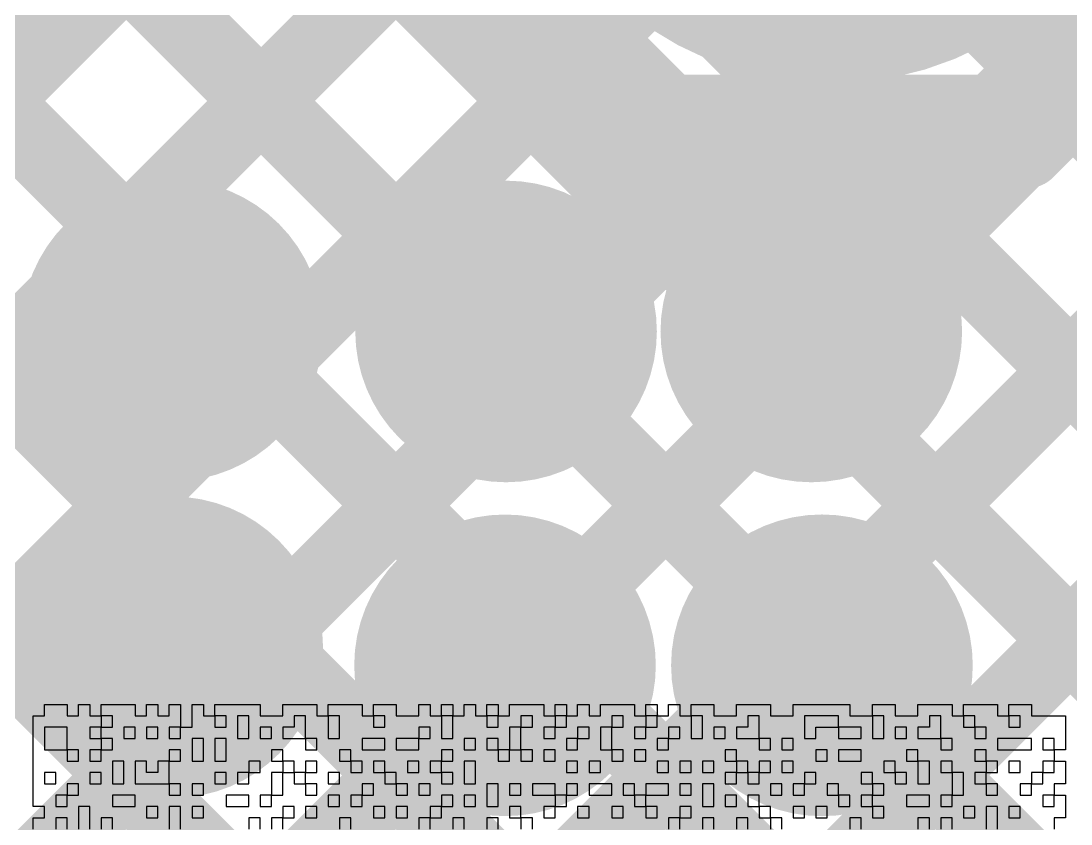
# Model space of a CAD drawing. Header units: millimetres. Extents: x 3.06 to 5.82, y 1.29 to 3.84.
# Drawn here: x 4.571 to 4.6811, y 2.2294 to 2.3135 of the extents above; entities that cross this region are included whole.
import ezdxf

# ---------------------------------------------------------------- set-up
doc = ezdxf.new("R2010")
doc.units = ezdxf.units.MM
doc.header["$MEASUREMENT"] = 0
for name, color, linetype in [('BottomLayer', 5, 'Continuous'), ('BottomSolder', 6, 'Continuous'), ('MultiLayer', 9, 'Continuous'), ('TopLayer', 1, 'Continuous'), ('TopOverlay', 2, 'Continuous'), ('TopPaste', 8, 'Continuous'), ('TopSolder', 216, 'Continuous'), ('ViaHoleLayer', 16, 'Continuous')]:
    doc.layers.add(name, color=color, linetype=linetype)

# ---------------------------------------------------------------- blocks, each defined once
blk = doc.blocks.new('TEST_POINT_94')
at = {"layer": 'TopLayer', "const_width": 0.03}
blk.add_lwpolyline([(-0.015, 0, 1), (0.015, 0, 1)], format="xyb", close=True, dxfattribs=at)
at = {"layer": 'TopOverlay', "const_width": 0.00787}
for points in [[(-0.037, 0.017), (-0.017, 0.037)], [(-0.017, 0.037), (0.017, 0.037)], [(-0.017, 0.037), (0.017, 0.037)], [(0.017, 0.037), (0.037, 0.017)], [(-0.037, -0.017), (-0.037, 0.017)], [(0.037, -0.017), (0.037, 0.017)], [(-0.037, -0.017), (-0.017, -0.037)], [(0.017, -0.037), (0.037, -0.017)], [(-0.017, -0.037), (0.017, -0.037)], [(-0.017, -0.037), (0.017, -0.037)]]:
    blk.add_lwpolyline(points, dxfattribs=at)
at = {"layer": 'TopOverlay', "const_width": 0.00394}
for points in [[(-0.01897, 0.037, 1), (-0.01503, 0.037, 1)], [(-0.01897, 0.037, 1), (-0.01503, 0.037, 1)], [(-0.01897, 0.037, 1), (-0.01503, 0.037, 1)], [(0.01503, 0.037, 1), (0.01897, 0.037, 1)], [(0.01503, 0.037, 1), (0.01897, 0.037, 1)], [(0.01503, 0.037, 1), (0.01897, 0.037, 1)], [(-0.03897, 0.017, 1), (-0.03503, 0.017, 1)], [(-0.03897, 0.017, 1), (-0.03503, 0.017, 1)], [(0.03503, 0.017, 1), (0.03897, 0.017, 1)], [(0.03503, 0.017, 1), (0.03897, 0.017, 1)], [(-0.03897, -0.017, 1), (-0.03503, -0.017, 1)], [(-0.03897, -0.017, 1), (-0.03503, -0.017, 1)], [(0.03503, -0.017, 1), (0.03897, -0.017, 1)], [(0.03503, -0.017, 1), (0.03897, -0.017, 1)], [(-0.01897, -0.037, 1), (-0.01503, -0.037, 1)], [(-0.01897, -0.037, 1), (-0.01503, -0.037, 1)], [(-0.01897, -0.037, 1), (-0.01503, -0.037, 1)], [(0.01503, -0.037, 1), (0.01897, -0.037, 1)], [(0.01503, -0.037, 1), (0.01897, -0.037, 1)], [(0.01503, -0.037, 1), (0.01897, -0.037, 1)]]:
    blk.add_lwpolyline(points, format="xyb", close=True, dxfattribs=at)
at = {"layer": 'TopPaste', "const_width": 0.03}
blk.add_lwpolyline([(-0.015, 0, 1), (0.015, 0, 1)], format="xyb", close=True, dxfattribs=at)
at = {"layer": 'TopSolder', "const_width": 0.034}
blk.add_lwpolyline([(-0.017, 0, 1), (0.017, 0, 1)], format="xyb", close=True, dxfattribs=at)
blk = doc.blocks.new('TEST_POINT_109')
at = {"layer": 'TopLayer', "const_width": 0.03}
blk.add_lwpolyline([(-0.015, 0, 1), (0.015, 0, 1)], format="xyb", close=True, dxfattribs=at)
at = {"layer": 'TopOverlay', "const_width": 0.00787}
for points in [[(-0.037, 0.017), (-0.017, 0.037)], [(0.017, 0.037), (-0.017, 0.037)], [(0.017, 0.037), (-0.017, 0.037)], [(0.037, 0.017), (0.017, 0.037)], [(-0.037, -0.017), (-0.037, 0.017)], [(0.037, -0.017), (0.037, 0.017)], [(-0.017, -0.037), (-0.037, -0.017)], [(0.017, -0.037), (0.037, -0.017)], [(0.017, -0.037), (-0.017, -0.037)], [(0.017, -0.037), (-0.017, -0.037)]]:
    blk.add_lwpolyline(points, dxfattribs=at)
at = {"layer": 'TopOverlay', "const_width": 0.00394}
for points in [[(-0.01897, 0.037, 1), (-0.01503, 0.037, 1)], [(-0.01897, 0.037, 1), (-0.01503, 0.037, 1)], [(-0.01897, 0.037, 1), (-0.01503, 0.037, 1)], [(0.01503, 0.037, 1), (0.01897, 0.037, 1)], [(0.01503, 0.037, 1), (0.01897, 0.037, 1)], [(0.01503, 0.037, 1), (0.01897, 0.037, 1)], [(-0.03897, 0.017, 1), (-0.03503, 0.017, 1)], [(-0.03897, 0.017, 1), (-0.03503, 0.017, 1)], [(0.03503, 0.017, 1), (0.03897, 0.017, 1)], [(0.03503, 0.017, 1), (0.03897, 0.017, 1)], [(-0.03897, -0.017, 1), (-0.03503, -0.017, 1)], [(-0.03897, -0.017, 1), (-0.03503, -0.017, 1)], [(0.03503, -0.017, 1), (0.03897, -0.017, 1)], [(0.03503, -0.017, 1), (0.03897, -0.017, 1)], [(-0.01897, -0.037, 1), (-0.01503, -0.037, 1)], [(-0.01897, -0.037, 1), (-0.01503, -0.037, 1)], [(-0.01897, -0.037, 1), (-0.01503, -0.037, 1)], [(0.01503, -0.037, 1), (0.01897, -0.037, 1)], [(0.01503, -0.037, 1), (0.01897, -0.037, 1)], [(0.01503, -0.037, 1), (0.01897, -0.037, 1)]]:
    blk.add_lwpolyline(points, format="xyb", close=True, dxfattribs=at)
at = {"layer": 'TopPaste', "const_width": 0.03}
blk.add_lwpolyline([(-0.015, 0, 1), (0.015, 0, 1)], format="xyb", close=True, dxfattribs=at)
at = {"layer": 'TopSolder', "const_width": 0.034}
blk.add_lwpolyline([(-0.017, 0, 1), (0.017, 0, 1)], format="xyb", close=True, dxfattribs=at)

msp = doc.modelspace()

# ---------------------------------------------------------------- linework, layer by layer
at = {"layer": 'BottomLayer', "const_width": 0.008}
for points in [[(4.56518, 2.42104), (4.69, 2.29622)], [(4.54291, 2.41502), (4.69, 2.26793)], [(4.40351, 2.413), (4.69, 2.12651)], [(4.4318, 2.413), (4.69, 2.1548)], [(4.46008, 2.413), (4.69, 2.18308)], [(4.48836, 2.413), (4.69, 2.21136)], [(4.51665, 2.413), (4.69, 2.23965)], [(4.37803, 2.087), (4.69, 2.39897)], [(4.34974, 2.087), (4.65224, 2.3895)], [(4.40631, 2.087), (4.69, 2.37069)], [(4.4346, 2.087), (4.69, 2.3424)], [(4.46288, 2.087), (4.69, 2.31412)], [(4.49116, 2.087), (4.69, 2.28584)], [(4.51945, 2.087), (4.69, 2.25755)]]:
    msp.add_lwpolyline(points, dxfattribs=at)
at = {"layer": 'BottomLayer', "const_width": 0.01181}
for points in [[(4.58098, 2.28111, 1), (4.59279, 2.28111, 1)], [(4.61598, 2.281, 1), (4.62779, 2.281, 1)], [(4.64798, 2.281, 1), (4.65979, 2.281, 1)], [(4.58098, 2.24789, 1), (4.59279, 2.24789, 1)], [(4.61587, 2.246, 1), (4.62768, 2.246, 1)], [(4.64909, 2.246, 1), (4.66091, 2.246, 1)]]:
    msp.add_lwpolyline(points, format="xyb", close=True, dxfattribs=at)
at = {"layer": 'BottomSolder', "const_width": 0.01581}
for points in [[(4.57898, 2.28111, 1), (4.59479, 2.28111, 1)], [(4.61398, 2.281, 1), (4.62979, 2.281, 1)], [(4.64598, 2.281, 1), (4.66179, 2.281, 1)], [(4.57898, 2.24789, 1), (4.59479, 2.24789, 1)], [(4.61387, 2.246, 1), (4.62968, 2.246, 1)], [(4.64709, 2.246, 1), (4.66291, 2.246, 1)]]:
    msp.add_lwpolyline(points, format="xyb", close=True, dxfattribs=at)
at = {"layer": 'MultiLayer', "const_width": 0.01181}
for points in [[(4.58098, 2.28111, 1), (4.59279, 2.28111, 1)], [(4.61598, 2.281, 1), (4.62779, 2.281, 1)], [(4.64798, 2.281, 1), (4.65979, 2.281, 1)], [(4.58098, 2.24789, 1), (4.59279, 2.24789, 1)], [(4.61587, 2.246, 1), (4.62768, 2.246, 1)], [(4.64909, 2.246, 1), (4.66091, 2.246, 1)]]:
    msp.add_lwpolyline(points, format="xyb", close=True, dxfattribs=at)
at = {"layer": 'TopLayer', "const_width": 0.008}
for points in [[(4.485, 2.05255), (4.87245, 2.44)], [(4.485, 2.08084), (4.84416, 2.44)], [(4.47942, 2.21668), (4.61494, 2.3522)], [(4.46681, 2.3497), (4.848, 1.96851)], [(4.58188, 2.34777), (4.97065, 1.959)], [(4.48461, 2.19359), (4.61494, 2.32391)], [(4.67588, 2.3), (4.69694, 2.32106)], [(4.56137, 2.3), (4.58188, 2.3205)], [(4.58137, 2.31999), (4.88191, 2.01946)], [(4.61494, 2.3205), (4.63544, 2.3)], [(4.67644, 2.3), (4.69694, 2.3205)], [(4.485, 2.16569), (4.62737, 2.30806)], [(4.56723, 2.30585), (4.85548, 2.0176)], [(4.68133, 2.30489), (4.992, 1.99422)], [(4.485, 2.10912), (4.67588, 2.3)], [(4.485, 2.1374), (4.6476, 2.3)], [(4.5448, 2.3), (4.84733, 1.99747)], [(4.63544, 2.3), (4.67644, 2.3)], [(4.65793, 2.3), (4.98662, 1.97132)]]:
    msp.add_lwpolyline(points, dxfattribs=at)
at = {"layer": 'TopLayer'}
for points, const_width in [([(4.62537, 2.30806, 1), (4.62937, 2.30806, 1)], 0.004), ([(4.56523, 2.30585, 1), (4.56923, 2.30585, 1)], 0.004), ([(4.67933, 2.30489, 1), (4.68333, 2.30489, 1)], 0.004), ([(4.63344, 2.3, 1), (4.63744, 2.3, 1)], 0.004), ([(4.63344, 2.3, 1), (4.63744, 2.3, 1)], 0.004), ([(4.6456, 2.3, 1), (4.6496, 2.3, 1)], 0.004), ([(4.65593, 2.3, 1), (4.65993, 2.3, 1)], 0.004), ([(4.67388, 2.3, 1), (4.67788, 2.3, 1)], 0.004), ([(4.67388, 2.3, 1), (4.67788, 2.3, 1)], 0.004), ([(4.67444, 2.3, 1), (4.67844, 2.3, 1)], 0.004), ([(4.67444, 2.3, 1), (4.67844, 2.3, 1)], 0.004), ([(4.58098, 2.28111, 1), (4.59279, 2.28111, 1)], 0.01181), ([(4.61598, 2.281, 1), (4.62779, 2.281, 1)], 0.01181), ([(4.64798, 2.281, 1), (4.65979, 2.281, 1)], 0.01181), ([(4.58098, 2.24789, 1), (4.59279, 2.24789, 1)], 0.01181), ([(4.61587, 2.246, 1), (4.62768, 2.246, 1)], 0.01181), ([(4.64909, 2.246, 1), (4.66091, 2.246, 1)], 0.01181)]:
    msp.add_lwpolyline(points, format="xyb", close=True, dxfattribs=dict(at, const_width=const_width))
at = {"layer": 'TopOverlay'}
for p, q in [((4.5735, 2.24071), (4.5735, 2.24189)), ((4.5735, 2.24189), (4.57588, 2.24189)), ((4.57588, 2.24189), (4.57588, 2.24071)), ((4.57707, 2.24071), (4.57707, 2.24189)), ((4.57707, 2.24189), (4.57826, 2.24189)), ((4.57826, 2.24189), (4.57826, 2.24071)), ((4.57945, 2.24071), (4.57945, 2.24189)), ((4.57945, 2.24189), (4.58301, 2.24189)), ((4.58301, 2.24189), (4.58301, 2.24071)), ((4.5842, 2.24071), (4.5842, 2.24189)), ((4.5842, 2.24189), (4.58539, 2.24189)), ((4.58539, 2.24189), (4.58539, 2.24071)), ((4.58658, 2.24071), (4.58658, 2.24189)), ((4.58658, 2.24189), (4.58777, 2.24189)), ((4.58777, 2.24189), (4.58777, 2.24071)), ((4.58896, 2.24071), (4.58896, 2.24189)), ((4.58896, 2.24189), (4.59015, 2.24189)), ((4.59015, 2.24189), (4.59015, 2.24071)), ((4.59134, 2.24071), (4.59134, 2.24189)), ((4.59134, 2.24189), (4.5961, 2.24189)), ((4.5961, 2.24189), (4.5961, 2.24071)), ((4.59847, 2.24071), (4.59847, 2.24189)), ((4.59847, 2.24189), (4.60204, 2.24189)), ((4.60204, 2.24189), (4.60204, 2.24071)), ((4.60323, 2.24071), (4.60323, 2.24189)), ((4.60323, 2.24189), (4.6068, 2.24189)), ((4.6068, 2.24189), (4.6068, 2.24071)), ((4.60799, 2.24071), (4.60799, 2.24189)), ((4.60799, 2.24189), (4.61037, 2.24189)), ((4.61037, 2.24189), (4.61037, 2.24071)), ((4.61274, 2.24071), (4.61274, 2.24189)), ((4.61274, 2.24189), (4.61393, 2.24189)), ((4.61393, 2.24189), (4.61393, 2.24071)), ((4.61512, 2.24071), (4.61512, 2.24189)), ((4.61512, 2.24189), (4.61631, 2.24189)), ((4.61631, 2.24189), (4.61631, 2.24071)), ((4.6175, 2.24071), (4.6175, 2.24189)), ((4.6175, 2.24189), (4.61869, 2.24189)), ((4.61869, 2.24189), (4.61869, 2.24071)), ((4.61988, 2.24071), (4.61988, 2.24189)), ((4.61988, 2.24189), (4.62107, 2.24189)), ((4.62107, 2.24189), (4.62107, 2.24071)), ((4.62226, 2.24071), (4.62226, 2.24189)), ((4.62226, 2.24189), (4.62583, 2.24189)), ((4.62583, 2.24189), (4.62583, 2.24071)), ((4.62702, 2.24071), (4.62702, 2.24189)), ((4.62702, 2.24189), (4.62821, 2.24189)), ((4.62821, 2.24189), (4.62821, 2.24071)), ((4.62939, 2.24071), (4.62939, 2.24189)), ((4.62939, 2.24189), (4.63058, 2.24189)), ((4.63058, 2.24189), (4.63058, 2.24071)), ((4.63177, 2.24071), (4.63177, 2.24189)), ((4.63177, 2.24189), (4.63534, 2.24189)), ((4.63534, 2.24189), (4.63534, 2.24071)), ((4.63653, 2.24071), (4.63653, 2.24189)), ((4.63653, 2.24189), (4.63772, 2.24189)), ((4.63772, 2.24189), (4.63772, 2.24071)), ((4.63891, 2.24071), (4.63891, 2.24189)), ((4.63891, 2.24189), (4.6401, 2.24189)), ((4.6401, 2.24189), (4.6401, 2.24071)), ((4.64129, 2.24071), (4.64129, 2.24189)), ((4.64129, 2.24189), (4.64367, 2.24189)), ((4.64367, 2.24189), (4.64367, 2.24071)), ((4.64604, 2.24071), (4.64604, 2.24189)), ((4.64604, 2.24189), (4.64961, 2.24189)), ((4.64961, 2.24189), (4.64961, 2.24071)), ((4.65199, 2.24071), (4.65199, 2.24189)), ((4.65199, 2.24189), (4.65794, 2.24189)), ((4.65794, 2.24189), (4.65794, 2.24071)), ((4.66031, 2.24071), (4.66031, 2.24189)), ((4.66031, 2.24189), (4.66269, 2.24189)), ((4.66269, 2.24189), (4.66269, 2.24071)), ((4.66507, 2.24071), (4.66507, 2.24189)), ((4.66507, 2.24189), (4.66864, 2.24189)), ((4.66864, 2.24189), (4.66864, 2.24071)), ((4.66983, 2.24071), (4.66983, 2.24189)), ((4.66983, 2.24189), (4.6734, 2.24189)), ((4.6734, 2.24189), (4.6734, 2.24071)), ((4.67459, 2.24071), (4.67459, 2.24189)), ((4.67459, 2.24189), (4.67696, 2.24189)), ((4.67696, 2.24189), (4.67696, 2.24071)), ((4.57231, 2.23952), (4.57231, 2.24071)), ((4.57231, 2.24071), (4.5735, 2.24071)), ((4.57588, 2.24071), (4.57707, 2.24071)), ((4.57826, 2.24071), (4.57945, 2.24071)), ((4.57945, 2.24071), (4.57945, 2.23952)), ((4.58064, 2.24071), (4.57945, 2.24071)), ((4.58064, 2.23952), (4.58064, 2.24071)), ((4.58301, 2.24071), (4.5842, 2.24071)), ((4.58539, 2.24071), (4.58658, 2.24071)), ((4.58777, 2.24071), (4.58777, 2.23952)), ((4.58896, 2.23952), (4.58896, 2.24071)), ((4.59015, 2.24071), (4.59134, 2.24071)), ((4.59134, 2.24071), (4.59134, 2.23952)), ((4.59253, 2.24071), (4.59134, 2.24071)), ((4.59253, 2.23952), (4.59253, 2.24071)), ((4.59491, 2.24071), (4.59372, 2.24071)), ((4.59372, 2.24071), (4.59372, 2.23952)), ((4.59491, 2.23952), (4.59491, 2.24071)), ((4.5961, 2.24071), (4.59847, 2.24071)), ((4.60085, 2.24071), (4.59966, 2.24071)), ((4.59966, 2.24071), (4.59966, 2.23952)), ((4.60085, 2.23952), (4.60085, 2.24071)), ((4.60204, 2.24071), (4.60323, 2.24071)), ((4.60323, 2.24071), (4.60323, 2.23952)), ((4.60442, 2.24071), (4.60323, 2.24071)), ((4.60442, 2.23952), (4.60442, 2.24071)), ((4.6068, 2.24071), (4.60799, 2.24071)), ((4.60799, 2.24071), (4.60799, 2.23952)), ((4.60918, 2.24071), (4.60799, 2.24071)), ((4.60918, 2.23952), (4.60918, 2.24071)), ((4.61037, 2.24071), (4.61274, 2.24071)), ((4.61393, 2.24071), (4.61512, 2.24071)), ((4.61512, 2.24071), (4.61512, 2.23952)), ((4.61631, 2.24071), (4.61512, 2.24071)), ((4.61631, 2.23952), (4.61631, 2.24071)), ((4.61631, 2.24071), (4.6175, 2.24071)), ((4.61869, 2.24071), (4.61988, 2.24071)), ((4.61988, 2.24071), (4.61988, 2.23952)), ((4.62107, 2.24071), (4.61988, 2.24071)), ((4.62107, 2.23952), (4.62107, 2.24071)), ((4.62107, 2.24071), (4.62226, 2.24071)), ((4.62464, 2.24071), (4.62345, 2.24071)), ((4.62345, 2.24071), (4.62345, 2.23952)), ((4.62464, 2.23952), (4.62464, 2.24071)), ((4.62583, 2.24071), (4.62702, 2.24071)), ((4.62702, 2.24071), (4.62702, 2.23952)), ((4.62821, 2.24071), (4.62702, 2.24071)), ((4.62821, 2.23952), (4.62821, 2.24071)), ((4.62821, 2.24071), (4.62939, 2.24071)), ((4.63058, 2.24071), (4.63177, 2.24071)), ((4.63415, 2.24071), (4.63296, 2.24071)), ((4.63296, 2.24071), (4.63296, 2.23952)), ((4.63415, 2.23952), (4.63415, 2.24071)), ((4.63534, 2.24071), (4.63653, 2.24071)), ((4.63653, 2.24071), (4.63653, 2.23952)), ((4.63772, 2.24071), (4.63653, 2.24071)), ((4.63772, 2.23952), (4.63772, 2.24071)), ((4.63772, 2.24071), (4.63891, 2.24071)), ((4.6401, 2.24071), (4.64129, 2.24071)), ((4.64129, 2.24071), (4.64129, 2.23952)), ((4.64248, 2.24071), (4.64129, 2.24071)), ((4.64248, 2.23952), (4.64248, 2.24071)), ((4.64367, 2.24071), (4.64604, 2.24071)), ((4.64842, 2.24071), (4.64723, 2.24071)), ((4.64723, 2.24071), (4.64723, 2.23952)), ((4.64842, 2.23952), (4.64842, 2.24071)), ((4.64961, 2.24071), (4.65199, 2.24071)), ((4.65675, 2.24071), (4.65318, 2.24071)), ((4.65318, 2.24071), (4.65318, 2.23952)), ((4.65675, 2.23952), (4.65675, 2.24071)), ((4.65794, 2.24071), (4.66031, 2.24071)), ((4.66031, 2.24071), (4.66031, 2.23952)), ((4.6615, 2.24071), (4.66031, 2.24071)), ((4.6615, 2.23952), (4.6615, 2.24071)), ((4.66269, 2.24071), (4.66507, 2.24071)), ((4.66745, 2.24071), (4.66626, 2.24071)), ((4.66626, 2.24071), (4.66626, 2.23952)), ((4.66745, 2.23952), (4.66745, 2.24071)), ((4.66864, 2.24071), (4.66983, 2.24071)), ((4.66983, 2.24071), (4.66983, 2.23952)), ((4.67102, 2.24071), (4.66983, 2.24071)), ((4.67102, 2.23952), (4.67102, 2.24071)), ((4.6734, 2.24071), (4.67459, 2.24071)), ((4.67459, 2.24071), (4.67459, 2.23952)), ((4.67578, 2.24071), (4.67459, 2.24071)), ((4.67578, 2.23952), (4.67578, 2.24071)), ((4.67696, 2.24071), (4.68053, 2.24071)), ((4.68053, 2.24071), (4.68053, 2.23952)), ((4.57231, 2.23833), (4.57231, 2.23952)), ((4.57588, 2.23952), (4.5735, 2.23952)), ((4.5735, 2.23952), (4.5735, 2.23833)), ((4.57588, 2.23833), (4.57588, 2.23952)), ((4.57945, 2.23952), (4.57826, 2.23952)), ((4.57826, 2.23952), (4.57826, 2.23833)), ((4.57945, 2.23952), (4.58064, 2.23952)), ((4.57945, 2.23833), (4.57945, 2.23952)), ((4.58301, 2.23952), (4.58182, 2.23952)), ((4.58182, 2.23952), (4.58182, 2.23833)), ((4.58301, 2.23833), (4.58301, 2.23952)), ((4.58539, 2.23952), (4.5842, 2.23952)), ((4.5842, 2.23952), (4.5842, 2.23833)), ((4.58539, 2.23833), (4.58539, 2.23952)), ((4.58777, 2.23952), (4.58658, 2.23952)), ((4.58658, 2.23952), (4.58658, 2.23833)), ((4.58777, 2.23952), (4.58896, 2.23952)), ((4.58777, 2.23833), (4.58777, 2.23952)), ((4.59134, 2.23952), (4.59253, 2.23952)), ((4.59372, 2.23952), (4.59372, 2.23833)), ((4.59491, 2.23833), (4.59491, 2.23952)), ((4.59728, 2.23952), (4.5961, 2.23952)), ((4.5961, 2.23952), (4.5961, 2.23833)), ((4.59728, 2.23833), (4.59728, 2.23952)), ((4.59966, 2.23952), (4.59847, 2.23952)), ((4.59847, 2.23952), (4.59847, 2.23833)), ((4.60085, 2.23833), (4.60085, 2.23952)), ((4.60323, 2.23952), (4.60323, 2.23833)), ((4.60442, 2.23833), (4.60442, 2.23952)), ((4.60799, 2.23952), (4.60918, 2.23952)), ((4.61393, 2.23952), (4.61274, 2.23952)), ((4.61274, 2.23952), (4.61274, 2.23833)), ((4.61393, 2.23833), (4.61393, 2.23952)), ((4.61512, 2.23952), (4.61512, 2.23833)), ((4.61631, 2.23833), (4.61631, 2.23952)), ((4.61988, 2.23952), (4.62107, 2.23952)), ((4.62345, 2.23952), (4.62226, 2.23952)), ((4.62226, 2.23952), (4.62226, 2.23833)), ((4.62345, 2.23952), (4.62464, 2.23952)), ((4.62345, 2.23833), (4.62345, 2.23952)), ((4.62702, 2.23952), (4.62583, 2.23952)), ((4.62583, 2.23952), (4.62583, 2.23833)), ((4.62702, 2.23952), (4.62821, 2.23952)), ((4.62702, 2.23833), (4.62702, 2.23952)), ((4.63058, 2.23952), (4.62939, 2.23952)), ((4.62939, 2.23952), (4.62939, 2.23833)), ((4.63058, 2.23833), (4.63058, 2.23952)), ((4.63296, 2.23952), (4.63177, 2.23952)), ((4.63177, 2.23952), (4.63177, 2.23833)), ((4.63296, 2.23952), (4.63415, 2.23952)), ((4.63296, 2.23833), (4.63296, 2.23952)), ((4.63653, 2.23952), (4.63534, 2.23952)), ((4.63534, 2.23952), (4.63534, 2.23833)), ((4.63653, 2.23952), (4.63772, 2.23952)), ((4.63653, 2.23833), (4.63653, 2.23952)), ((4.6401, 2.23952), (4.63891, 2.23952)), ((4.63891, 2.23952), (4.63891, 2.23833)), ((4.6401, 2.23833), (4.6401, 2.23952)), ((4.64129, 2.23952), (4.64129, 2.23833)), ((4.64248, 2.23833), (4.64248, 2.23952)), ((4.64485, 2.23952), (4.64367, 2.23952)), ((4.64367, 2.23952), (4.64367, 2.23833)), ((4.64485, 2.23833), (4.64485, 2.23952)), ((4.64723, 2.23952), (4.64604, 2.23952)), ((4.64604, 2.23952), (4.64604, 2.23833)), ((4.64842, 2.23833), (4.64842, 2.23952)), ((4.65318, 2.23952), (4.65318, 2.23833)), ((4.65437, 2.23833), (4.65437, 2.23952)), ((4.65437, 2.23952), (4.65675, 2.23952)), ((4.65675, 2.23952), (4.65675, 2.23833)), ((4.65913, 2.23952), (4.65675, 2.23952)), ((4.65913, 2.23833), (4.65913, 2.23952)), ((4.66031, 2.23952), (4.66031, 2.23833)), ((4.6615, 2.23833), (4.6615, 2.23952)), ((4.66388, 2.23952), (4.66269, 2.23952)), ((4.66269, 2.23952), (4.66269, 2.23833)), ((4.66388, 2.23833), (4.66388, 2.23952)), ((4.66626, 2.23952), (4.66507, 2.23952)), ((4.66507, 2.23952), (4.66507, 2.23833)), ((4.66745, 2.23833), (4.66745, 2.23952)), ((4.66983, 2.23952), (4.67102, 2.23952)), ((4.67102, 2.23952), (4.67102, 2.23833)), ((4.67221, 2.23952), (4.67102, 2.23952)), ((4.67221, 2.23833), (4.67221, 2.23952)), ((4.67459, 2.23952), (4.67578, 2.23952)), ((4.68053, 2.23952), (4.68053, 2.23833)), ((4.57231, 2.23714), (4.57231, 2.23833)), ((4.5735, 2.23833), (4.5735, 2.23714)), ((4.57588, 2.23714), (4.57588, 2.23833)), ((4.57826, 2.23833), (4.57945, 2.23833)), ((4.57945, 2.23833), (4.57945, 2.23714)), ((4.58064, 2.23833), (4.57945, 2.23833)), ((4.58064, 2.23714), (4.58064, 2.23833)), ((4.58182, 2.23833), (4.58301, 2.23833)), ((4.5842, 2.23833), (4.58539, 2.23833)), ((4.58658, 2.23833), (4.58777, 2.23833)), ((4.59015, 2.23833), (4.58896, 2.23833)), ((4.58896, 2.23833), (4.58896, 2.23714)), ((4.59015, 2.23714), (4.59015, 2.23833)), ((4.59253, 2.23833), (4.59134, 2.23833)), ((4.59134, 2.23833), (4.59134, 2.23714)), ((4.59253, 2.23714), (4.59253, 2.23833)), ((4.59372, 2.23833), (4.59491, 2.23833)), ((4.5961, 2.23833), (4.59728, 2.23833)), ((4.59847, 2.23833), (4.60085, 2.23833)), ((4.60085, 2.23833), (4.60085, 2.23714)), ((4.60204, 2.23833), (4.60085, 2.23833)), ((4.60204, 2.23714), (4.60204, 2.23833)), ((4.60323, 2.23833), (4.60442, 2.23833)), ((4.60918, 2.23833), (4.6068, 2.23833)), ((4.6068, 2.23833), (4.6068, 2.23714)), ((4.60918, 2.23714), (4.60918, 2.23833)), ((4.61274, 2.23833), (4.61037, 2.23833)), ((4.61037, 2.23833), (4.61037, 2.23714)), ((4.61274, 2.23833), (4.61393, 2.23833)), ((4.61274, 2.23714), (4.61274, 2.23833)), ((4.61512, 2.23833), (4.61631, 2.23833)), ((4.61869, 2.23833), (4.6175, 2.23833)), ((4.6175, 2.23833), (4.6175, 2.23714)), ((4.61869, 2.23714), (4.61869, 2.23833)), ((4.62107, 2.23833), (4.61988, 2.23833)), ((4.61988, 2.23833), (4.61988, 2.23714)), ((4.62107, 2.23714), (4.62107, 2.23833)), ((4.62226, 2.23833), (4.62226, 2.23714)), ((4.62345, 2.23714), (4.62345, 2.23833)), ((4.62583, 2.23833), (4.62702, 2.23833)), ((4.62939, 2.23833), (4.62821, 2.23833)), ((4.62821, 2.23833), (4.62821, 2.23714)), ((4.62939, 2.23833), (4.63058, 2.23833)), ((4.62939, 2.23714), (4.62939, 2.23833)), ((4.63177, 2.23833), (4.63177, 2.23714)), ((4.63296, 2.23714), (4.63296, 2.23833)), ((4.63534, 2.23833), (4.63653, 2.23833)), ((4.63891, 2.23833), (4.63772, 2.23833)), ((4.63772, 2.23833), (4.63772, 2.23714)), ((4.63891, 2.23833), (4.6401, 2.23833)), ((4.63891, 2.23714), (4.63891, 2.23833)), ((4.64129, 2.23833), (4.64248, 2.23833)), ((4.64367, 2.23833), (4.64485, 2.23833)), ((4.64604, 2.23833), (4.64842, 2.23833)), ((4.64842, 2.23833), (4.64842, 2.23714)), ((4.64961, 2.23833), (4.64842, 2.23833)), ((4.64961, 2.23714), (4.64961, 2.23833)), ((4.65199, 2.23833), (4.6508, 2.23833)), ((4.6508, 2.23833), (4.6508, 2.23714)), ((4.65199, 2.23714), (4.65199, 2.23833)), ((4.65318, 2.23833), (4.65437, 2.23833)), ((4.65675, 2.23833), (4.65913, 2.23833)), ((4.66031, 2.23833), (4.6615, 2.23833)), ((4.66269, 2.23833), (4.66388, 2.23833)), ((4.66507, 2.23833), (4.66745, 2.23833)), ((4.66745, 2.23833), (4.66745, 2.23714)), ((4.66864, 2.23833), (4.66745, 2.23833)), ((4.66864, 2.23714), (4.66864, 2.23833)), ((4.67102, 2.23833), (4.67221, 2.23833)), ((4.67696, 2.23833), (4.6734, 2.23833)), ((4.6734, 2.23833), (4.6734, 2.23714)), ((4.67696, 2.23714), (4.67696, 2.23833)), ((4.67934, 2.23833), (4.67815, 2.23833)), ((4.67815, 2.23833), (4.67815, 2.23714)), ((4.67934, 2.23714), (4.67934, 2.23833)), ((4.68053, 2.23833), (4.68053, 2.23714)), ((4.57231, 2.23595), (4.57231, 2.23714)), ((4.5735, 2.23714), (4.57588, 2.23714)), ((4.57588, 2.23714), (4.57588, 2.23595)), ((4.57707, 2.23714), (4.57588, 2.23714)), ((4.57707, 2.23595), (4.57707, 2.23714)), ((4.57945, 2.23714), (4.57826, 2.23714)), ((4.57826, 2.23714), (4.57826, 2.23595)), ((4.57945, 2.23714), (4.58064, 2.23714)), ((4.57945, 2.23595), (4.57945, 2.23714)), ((4.58777, 2.23714), (4.58658, 2.23714)), ((4.58658, 2.23714), (4.58658, 2.23595)), ((4.58777, 2.23595), (4.58777, 2.23714)), ((4.58896, 2.23714), (4.58896, 2.23595)), ((4.59015, 2.23595), (4.59015, 2.23714)), ((4.59134, 2.23714), (4.59134, 2.23595)), ((4.59253, 2.23595), (4.59253, 2.23714)), ((4.59847, 2.23714), (4.59728, 2.23714)), ((4.59728, 2.23714), (4.59728, 2.23595)), ((4.59847, 2.23595), (4.59847, 2.23714)), ((4.60085, 2.23714), (4.60204, 2.23714)), ((4.60561, 2.23714), (4.60442, 2.23714)), ((4.60442, 2.23714), (4.60442, 2.23595)), ((4.60561, 2.23595), (4.60561, 2.23714)), ((4.6068, 2.23714), (4.60918, 2.23714)), ((4.61037, 2.23714), (4.61274, 2.23714)), ((4.61631, 2.23714), (4.61512, 2.23714)), ((4.61512, 2.23714), (4.61512, 2.23595)), ((4.61631, 2.23595), (4.61631, 2.23714)), ((4.6175, 2.23714), (4.61869, 2.23714)), ((4.61988, 2.23714), (4.62107, 2.23714)), ((4.62107, 2.23714), (4.62107, 2.23595)), ((4.62226, 2.23714), (4.62107, 2.23714)), ((4.62226, 2.23714), (4.62345, 2.23714)), ((4.62226, 2.23595), (4.62226, 2.23714)), ((4.62345, 2.23714), (4.62345, 2.23595)), ((4.62464, 2.23714), (4.62345, 2.23714)), ((4.62464, 2.23595), (4.62464, 2.23714)), ((4.62702, 2.23714), (4.62583, 2.23714)), ((4.62583, 2.23714), (4.62583, 2.23595)), ((4.62702, 2.23595), (4.62702, 2.23714)), ((4.62821, 2.23714), (4.62939, 2.23714)), ((4.63177, 2.23714), (4.63296, 2.23714)), ((4.63296, 2.23714), (4.63296, 2.23595)), ((4.63415, 2.23714), (4.63296, 2.23714)), ((4.63415, 2.23595), (4.63415, 2.23714)), ((4.63653, 2.23714), (4.63534, 2.23714)), ((4.63534, 2.23714), (4.63534, 2.23595)), ((4.63653, 2.23595), (4.63653, 2.23714)), ((4.63772, 2.23714), (4.63891, 2.23714)), ((4.64604, 2.23714), (4.64485, 2.23714)), ((4.64485, 2.23714), (4.64485, 2.23595)), ((4.64604, 2.23595), (4.64604, 2.23714)), ((4.64842, 2.23714), (4.64961, 2.23714)), ((4.6508, 2.23714), (4.65199, 2.23714)), ((4.65556, 2.23714), (4.65437, 2.23714)), ((4.65437, 2.23714), (4.65437, 2.23595)), ((4.65556, 2.23595), (4.65556, 2.23714)), ((4.65913, 2.23714), (4.65675, 2.23714)), ((4.65675, 2.23714), (4.65675, 2.23595)), ((4.65913, 2.23595), (4.65913, 2.23714)), ((4.66507, 2.23714), (4.66388, 2.23714)), ((4.66388, 2.23714), (4.66388, 2.23595)), ((4.66507, 2.23595), (4.66507, 2.23714)), ((4.66745, 2.23714), (4.66864, 2.23714)), ((4.67221, 2.23714), (4.67102, 2.23714)), ((4.67102, 2.23714), (4.67102, 2.23595)), ((4.67221, 2.23595), (4.67221, 2.23714)), ((4.6734, 2.23714), (4.67696, 2.23714)), ((4.67815, 2.23714), (4.67934, 2.23714)), ((4.68053, 2.23714), (4.67934, 2.23714)), ((4.67934, 2.23714), (4.67934, 2.23595)), ((4.57231, 2.23476), (4.57231, 2.23595)), ((4.57588, 2.23595), (4.57707, 2.23595)), ((4.57826, 2.23595), (4.57945, 2.23595)), ((4.58182, 2.23595), (4.58064, 2.23595)), ((4.58064, 2.23595), (4.58064, 2.23476)), ((4.58182, 2.23476), (4.58182, 2.23595)), ((4.5842, 2.23595), (4.58301, 2.23595)), ((4.58301, 2.23595), (4.58301, 2.23476)), ((4.5842, 2.23476), (4.5842, 2.23595)), ((4.58658, 2.23595), (4.58539, 2.23595)), ((4.58539, 2.23595), (4.58539, 2.23476)), ((4.58658, 2.23595), (4.58777, 2.23595)), ((4.58658, 2.23476), (4.58658, 2.23595)), ((4.58896, 2.23595), (4.59015, 2.23595)), ((4.59134, 2.23595), (4.59253, 2.23595)), ((4.5961, 2.23595), (4.59491, 2.23595)), ((4.59491, 2.23595), (4.59491, 2.23476)), ((4.5961, 2.23476), (4.5961, 2.23595)), ((4.59728, 2.23595), (4.59847, 2.23595)), ((4.59847, 2.23595), (4.59847, 2.23476)), ((4.59966, 2.23595), (4.59847, 2.23595)), ((4.59966, 2.23476), (4.59966, 2.23595)), ((4.60204, 2.23595), (4.60085, 2.23595)), ((4.60085, 2.23595), (4.60085, 2.23476)), ((4.60204, 2.23476), (4.60204, 2.23595)), ((4.60442, 2.23595), (4.60561, 2.23595)), ((4.60561, 2.23595), (4.60561, 2.23476)), ((4.6068, 2.23595), (4.60561, 2.23595)), ((4.6068, 2.23476), (4.6068, 2.23595)), ((4.60918, 2.23595), (4.60799, 2.23595)), ((4.60799, 2.23595), (4.60799, 2.23476)), ((4.60918, 2.23476), (4.60918, 2.23595)), ((4.61274, 2.23595), (4.61156, 2.23595)), ((4.61156, 2.23595), (4.61156, 2.23476)), ((4.61274, 2.23476), (4.61274, 2.23595)), ((4.61512, 2.23595), (4.61393, 2.23595)), ((4.61393, 2.23595), (4.61393, 2.23476)), ((4.61512, 2.23595), (4.61631, 2.23595)), ((4.61512, 2.23476), (4.61512, 2.23595)), ((4.61869, 2.23595), (4.6175, 2.23595)), ((4.6175, 2.23595), (4.6175, 2.23476)), ((4.61869, 2.23476), (4.61869, 2.23595)), ((4.62107, 2.23595), (4.62226, 2.23595)), ((4.62345, 2.23595), (4.62464, 2.23595)), ((4.62583, 2.23595), (4.62702, 2.23595)), ((4.62939, 2.23595), (4.62821, 2.23595)), ((4.62821, 2.23595), (4.62821, 2.23476)), ((4.62939, 2.23476), (4.62939, 2.23595)), ((4.63177, 2.23595), (4.63058, 2.23595)), ((4.63058, 2.23595), (4.63058, 2.23476)), ((4.63177, 2.23476), (4.63177, 2.23595)), ((4.63296, 2.23595), (4.63415, 2.23595)), ((4.63534, 2.23595), (4.63653, 2.23595)), ((4.63891, 2.23595), (4.63772, 2.23595)), ((4.63772, 2.23595), (4.63772, 2.23476)), ((4.63891, 2.23476), (4.63891, 2.23595)), ((4.64129, 2.23595), (4.6401, 2.23595)), ((4.6401, 2.23595), (4.6401, 2.23476)), ((4.64129, 2.23476), (4.64129, 2.23595)), ((4.64367, 2.23595), (4.64248, 2.23595)), ((4.64248, 2.23595), (4.64248, 2.23476)), ((4.64367, 2.23476), (4.64367, 2.23595)), ((4.64485, 2.23595), (4.64604, 2.23595)), ((4.64604, 2.23595), (4.64604, 2.23476)), ((4.64723, 2.23595), (4.64604, 2.23595)), ((4.64723, 2.23476), (4.64723, 2.23595)), ((4.64961, 2.23595), (4.64842, 2.23595)), ((4.64842, 2.23595), (4.64842, 2.23476)), ((4.64961, 2.23476), (4.64961, 2.23595)), ((4.65199, 2.23595), (4.6508, 2.23595)), ((4.6508, 2.23595), (4.6508, 2.23476)), ((4.65199, 2.23476), (4.65199, 2.23595)), ((4.65437, 2.23595), (4.65556, 2.23595)), ((4.65675, 2.23595), (4.65913, 2.23595)), ((4.66269, 2.23595), (4.6615, 2.23595)), ((4.6615, 2.23595), (4.6615, 2.23476)), ((4.66269, 2.23476), (4.66269, 2.23595)), ((4.66388, 2.23595), (4.66507, 2.23595)), ((4.66507, 2.23595), (4.66507, 2.23476)), ((4.66626, 2.23595), (4.66507, 2.23595)), ((4.66626, 2.23476), (4.66626, 2.23595)), ((4.66864, 2.23595), (4.66745, 2.23595)), ((4.66745, 2.23595), (4.66745, 2.23476)), ((4.66864, 2.23476), (4.66864, 2.23595)), ((4.67102, 2.23595), (4.67221, 2.23595)), ((4.67221, 2.23595), (4.67221, 2.23476)), ((4.6734, 2.23595), (4.67221, 2.23595)), ((4.6734, 2.23476), (4.6734, 2.23595)), ((4.67578, 2.23595), (4.67459, 2.23595)), ((4.67459, 2.23595), (4.67459, 2.23476)), ((4.67578, 2.23476), (4.67578, 2.23595)), ((4.67934, 2.23595), (4.67815, 2.23595)), ((4.67815, 2.23595), (4.67815, 2.23476)), ((4.67934, 2.23595), (4.68053, 2.23595)), ((4.67934, 2.23476), (4.67934, 2.23595)), ((4.68053, 2.23595), (4.68053, 2.23476)), ((4.57231, 2.23357), (4.57231, 2.23476)), ((4.57469, 2.23476), (4.5735, 2.23476)), ((4.5735, 2.23476), (4.5735, 2.23357)), ((4.57469, 2.23357), (4.57469, 2.23476)), ((4.57945, 2.23476), (4.57826, 2.23476)), ((4.57826, 2.23476), (4.57826, 2.23357)), ((4.57945, 2.23357), (4.57945, 2.23476)), ((4.58064, 2.23476), (4.58064, 2.23357)), ((4.58182, 2.23357), (4.58182, 2.23476)), ((4.58301, 2.23476), (4.58301, 2.23357)), ((4.58539, 2.23476), (4.5842, 2.23476)), ((4.58658, 2.23357), (4.58658, 2.23476)), ((4.59253, 2.23476), (4.59134, 2.23476)), ((4.59134, 2.23476), (4.59134, 2.23357)), ((4.59253, 2.23357), (4.59253, 2.23476)), ((4.59491, 2.23476), (4.59372, 2.23476)), ((4.59372, 2.23476), (4.59372, 2.23357)), ((4.59491, 2.23476), (4.5961, 2.23476)), ((4.59491, 2.23357), (4.59491, 2.23476)), ((4.59847, 2.23476), (4.59728, 2.23476)), ((4.59728, 2.23476), (4.59728, 2.23357)), ((4.59847, 2.23476), (4.59966, 2.23476)), ((4.59847, 2.23357), (4.59847, 2.23476)), ((4.59966, 2.23476), (4.59966, 2.23357)), ((4.60085, 2.23476), (4.59966, 2.23476)), ((4.60085, 2.23476), (4.60204, 2.23476)), ((4.60085, 2.23357), (4.60085, 2.23476)), ((4.60442, 2.23476), (4.60323, 2.23476)), ((4.60323, 2.23476), (4.60323, 2.23357)), ((4.60442, 2.23357), (4.60442, 2.23476)), ((4.60561, 2.23476), (4.6068, 2.23476)), ((4.60799, 2.23476), (4.60918, 2.23476)), ((4.60918, 2.23476), (4.60918, 2.23357)), ((4.61037, 2.23476), (4.60918, 2.23476)), ((4.61037, 2.23357), (4.61037, 2.23476)), ((4.61156, 2.23476), (4.61274, 2.23476)), ((4.61393, 2.23476), (4.61512, 2.23476)), ((4.61512, 2.23476), (4.61512, 2.23357)), ((4.61631, 2.23476), (4.61512, 2.23476)), ((4.61631, 2.23357), (4.61631, 2.23476)), ((4.6175, 2.23476), (4.6175, 2.23357)), ((4.61869, 2.23357), (4.61869, 2.23476)), ((4.62821, 2.23476), (4.62939, 2.23476)), ((4.63058, 2.23476), (4.63177, 2.23476)), ((4.63772, 2.23476), (4.63891, 2.23476)), ((4.6401, 2.23476), (4.64129, 2.23476)), ((4.64248, 2.23476), (4.64367, 2.23476)), ((4.64604, 2.23476), (4.64485, 2.23476)), ((4.64485, 2.23476), (4.64485, 2.23357)), ((4.64604, 2.23476), (4.64723, 2.23476)), ((4.64604, 2.23357), (4.64604, 2.23476)), ((4.64723, 2.23476), (4.64723, 2.23357)), ((4.64842, 2.23476), (4.64723, 2.23476)), ((4.64842, 2.23476), (4.64961, 2.23476)), ((4.64842, 2.23357), (4.64842, 2.23476)), ((4.6508, 2.23476), (4.65199, 2.23476)), ((4.65437, 2.23476), (4.65318, 2.23476)), ((4.65318, 2.23476), (4.65318, 2.23357)), ((4.65437, 2.23357), (4.65437, 2.23476)), ((4.66031, 2.23476), (4.65913, 2.23476)), ((4.65913, 2.23476), (4.65913, 2.23357)), ((4.66031, 2.23357), (4.66031, 2.23476)), ((4.6615, 2.23476), (4.66269, 2.23476)), ((4.66269, 2.23476), (4.66269, 2.23357)), ((4.66388, 2.23476), (4.66269, 2.23476)), ((4.66388, 2.23357), (4.66388, 2.23476)), ((4.66507, 2.23476), (4.66507, 2.23357)), ((4.66626, 2.23357), (4.66626, 2.23476)), ((4.66745, 2.23476), (4.66864, 2.23476)), ((4.66864, 2.23476), (4.66864, 2.23357)), ((4.66983, 2.23476), (4.66864, 2.23476)), ((4.66983, 2.23357), (4.66983, 2.23476)), ((4.67221, 2.23476), (4.67102, 2.23476)), ((4.67102, 2.23476), (4.67102, 2.23357)), ((4.67221, 2.23476), (4.6734, 2.23476)), ((4.67221, 2.23357), (4.67221, 2.23476)), ((4.67459, 2.23476), (4.67578, 2.23476)), ((4.67815, 2.23476), (4.67696, 2.23476)), ((4.67696, 2.23476), (4.67696, 2.23357)), ((4.67815, 2.23476), (4.67934, 2.23476)), ((4.67815, 2.23357), (4.67815, 2.23476)), ((4.68053, 2.23476), (4.68053, 2.23357)), ((4.57231, 2.23238), (4.57231, 2.23357)), ((4.5735, 2.23357), (4.57469, 2.23357)), ((4.57707, 2.23357), (4.57588, 2.23357)), ((4.57588, 2.23357), (4.57588, 2.23238)), ((4.57707, 2.23238), (4.57707, 2.23357)), ((4.57826, 2.23357), (4.57945, 2.23357)), ((4.58064, 2.23357), (4.58182, 2.23357)), ((4.58301, 2.23357), (4.58658, 2.23357)), ((4.58658, 2.23357), (4.58658, 2.23238)), ((4.58777, 2.23357), (4.58658, 2.23357)), ((4.58777, 2.23238), (4.58777, 2.23357)), ((4.59015, 2.23357), (4.58896, 2.23357)), ((4.58896, 2.23357), (4.58896, 2.23238)), ((4.59015, 2.23238), (4.59015, 2.23357)), ((4.59134, 2.23357), (4.59253, 2.23357)), ((4.59372, 2.23357), (4.59491, 2.23357)), ((4.59728, 2.23357), (4.59728, 2.23238)), ((4.59847, 2.23238), (4.59847, 2.23357)), ((4.59966, 2.23357), (4.60085, 2.23357)), ((4.60085, 2.23357), (4.60085, 2.23238)), ((4.60204, 2.23357), (4.60085, 2.23357)), ((4.60204, 2.23238), (4.60204, 2.23357)), ((4.60323, 2.23357), (4.60442, 2.23357)), ((4.60799, 2.23357), (4.6068, 2.23357)), ((4.6068, 2.23357), (4.6068, 2.23238)), ((4.60799, 2.23238), (4.60799, 2.23357)), ((4.60918, 2.23357), (4.61037, 2.23357)), ((4.61037, 2.23357), (4.61037, 2.23238)), ((4.61156, 2.23357), (4.61037, 2.23357)), ((4.61156, 2.23238), (4.61156, 2.23357)), ((4.61393, 2.23357), (4.61274, 2.23357)), ((4.61274, 2.23357), (4.61274, 2.23238)), ((4.61393, 2.23238), (4.61393, 2.23357)), ((4.61512, 2.23357), (4.61631, 2.23357)), ((4.6175, 2.23357), (4.61869, 2.23357)), ((4.62107, 2.23357), (4.61988, 2.23357)), ((4.61988, 2.23357), (4.61988, 2.23238)), ((4.62107, 2.23238), (4.62107, 2.23357)), ((4.62345, 2.23357), (4.62226, 2.23357)), ((4.62226, 2.23357), (4.62226, 2.23238)), ((4.62345, 2.23238), (4.62345, 2.23357)), ((4.62702, 2.23357), (4.62464, 2.23357)), ((4.62464, 2.23357), (4.62464, 2.23238)), ((4.62702, 2.23238), (4.62702, 2.23357)), ((4.62939, 2.23357), (4.62821, 2.23357)), ((4.62821, 2.23357), (4.62821, 2.23238)), ((4.62939, 2.23238), (4.62939, 2.23357)), ((4.63296, 2.23357), (4.63058, 2.23357)), ((4.63058, 2.23357), (4.63058, 2.23238)), ((4.63296, 2.23238), (4.63296, 2.23357)), ((4.63534, 2.23357), (4.63415, 2.23357)), ((4.63415, 2.23357), (4.63415, 2.23238)), ((4.63534, 2.23238), (4.63534, 2.23357)), ((4.63891, 2.23357), (4.63653, 2.23357)), ((4.63653, 2.23357), (4.63653, 2.23238)), ((4.63891, 2.23238), (4.63891, 2.23357)), ((4.64129, 2.23357), (4.6401, 2.23357)), ((4.6401, 2.23357), (4.6401, 2.23238)), ((4.64129, 2.23238), (4.64129, 2.23357)), ((4.64367, 2.23357), (4.64248, 2.23357)), ((4.64248, 2.23357), (4.64248, 2.23238)), ((4.64367, 2.23238), (4.64367, 2.23357)), ((4.64485, 2.23357), (4.64604, 2.23357)), ((4.64723, 2.23357), (4.64842, 2.23357)), ((4.6508, 2.23357), (4.64961, 2.23357)), ((4.64961, 2.23357), (4.64961, 2.23238)), ((4.6508, 2.23238), (4.6508, 2.23357)), ((4.65318, 2.23357), (4.65199, 2.23357)), ((4.65199, 2.23357), (4.65199, 2.23238)), ((4.65318, 2.23357), (4.65437, 2.23357)), ((4.65318, 2.23238), (4.65318, 2.23357)), ((4.65675, 2.23357), (4.65556, 2.23357)), ((4.65556, 2.23357), (4.65556, 2.23238)), ((4.65675, 2.23238), (4.65675, 2.23357)), ((4.65913, 2.23357), (4.66031, 2.23357)), ((4.66031, 2.23357), (4.66031, 2.23238)), ((4.6615, 2.23357), (4.66031, 2.23357)), ((4.6615, 2.23238), (4.6615, 2.23357)), ((4.66269, 2.23357), (4.66388, 2.23357)), ((4.66507, 2.23357), (4.66626, 2.23357)), ((4.66864, 2.23357), (4.66864, 2.23238)), ((4.66983, 2.23238), (4.66983, 2.23357)), ((4.67102, 2.23357), (4.67221, 2.23357)), ((4.67221, 2.23357), (4.67221, 2.23238)), ((4.6734, 2.23357), (4.67221, 2.23357)), ((4.6734, 2.23238), (4.6734, 2.23357)), ((4.67696, 2.23357), (4.67578, 2.23357)), ((4.67578, 2.23357), (4.67578, 2.23238)), ((4.67696, 2.23357), (4.67815, 2.23357)), ((4.67696, 2.23238), (4.67696, 2.23357)), ((4.68053, 2.23357), (4.67934, 2.23357)), ((4.67934, 2.23357), (4.67934, 2.23238)), ((4.57231, 2.23119), (4.57231, 2.23238)), ((4.57588, 2.23238), (4.57469, 2.23238)), ((4.57469, 2.23238), (4.57469, 2.23119)), ((4.57588, 2.23238), (4.57707, 2.23238)), ((4.57588, 2.23119), (4.57588, 2.23238)), ((4.58301, 2.23238), (4.58064, 2.23238)), ((4.58064, 2.23238), (4.58064, 2.23119)), ((4.58301, 2.23119), (4.58301, 2.23238)), ((4.58658, 2.23238), (4.58777, 2.23238)), ((4.58896, 2.23238), (4.59015, 2.23238)), ((4.59491, 2.23238), (4.59253, 2.23238)), ((4.59253, 2.23238), (4.59253, 2.23119)), ((4.59491, 2.23119), (4.59491, 2.23238)), ((4.59728, 2.23238), (4.5961, 2.23238)), ((4.5961, 2.23238), (4.5961, 2.23119)), ((4.59728, 2.23238), (4.59847, 2.23238)), ((4.59728, 2.23119), (4.59728, 2.23238)), ((4.60085, 2.23238), (4.60204, 2.23238)), ((4.60442, 2.23238), (4.60323, 2.23238)), ((4.60323, 2.23238), (4.60323, 2.23119)), ((4.60442, 2.23119), (4.60442, 2.23238)), ((4.6068, 2.23238), (4.60561, 2.23238)), ((4.60561, 2.23238), (4.60561, 2.23119)), ((4.6068, 2.23238), (4.60799, 2.23238)), ((4.6068, 2.23119), (4.6068, 2.23238)), ((4.61037, 2.23238), (4.61156, 2.23238)), ((4.61274, 2.23238), (4.61393, 2.23238)), ((4.61631, 2.23238), (4.61512, 2.23238)), ((4.61512, 2.23238), (4.61512, 2.23119)), ((4.61631, 2.23119), (4.61631, 2.23238)), ((4.61869, 2.23238), (4.6175, 2.23238)), ((4.6175, 2.23238), (4.6175, 2.23119)), ((4.61869, 2.23119), (4.61869, 2.23238)), ((4.61988, 2.23238), (4.61988, 2.23119)), ((4.62107, 2.23119), (4.62107, 2.23238)), ((4.62226, 2.23238), (4.62345, 2.23238)), ((4.62464, 2.23238), (4.62702, 2.23238)), ((4.62702, 2.23238), (4.62702, 2.23119)), ((4.62821, 2.23238), (4.62702, 2.23238)), ((4.62821, 2.23238), (4.62939, 2.23238)), ((4.62821, 2.23119), (4.62821, 2.23238)), ((4.63058, 2.23238), (4.63296, 2.23238)), ((4.63415, 2.23238), (4.63534, 2.23238)), ((4.63534, 2.23238), (4.63534, 2.23119)), ((4.63653, 2.23238), (4.63534, 2.23238)), ((4.63653, 2.23238), (4.63891, 2.23238)), ((4.63653, 2.23119), (4.63653, 2.23238)), ((4.6401, 2.23238), (4.64129, 2.23238)), ((4.64248, 2.23238), (4.64248, 2.23119)), ((4.64367, 2.23119), (4.64367, 2.23238)), ((4.64604, 2.23238), (4.64485, 2.23238)), ((4.64485, 2.23238), (4.64485, 2.23119)), ((4.64604, 2.23119), (4.64604, 2.23238)), ((4.64842, 2.23238), (4.64723, 2.23238)), ((4.64723, 2.23238), (4.64723, 2.23119)), ((4.64842, 2.23119), (4.64842, 2.23238)), ((4.64961, 2.23238), (4.6508, 2.23238)), ((4.65199, 2.23238), (4.65318, 2.23238)), ((4.65556, 2.23238), (4.65675, 2.23238)), ((4.65675, 2.23238), (4.65675, 2.23119)), ((4.65794, 2.23238), (4.65675, 2.23238)), ((4.65794, 2.23119), (4.65794, 2.23238)), ((4.66031, 2.23238), (4.65913, 2.23238)), ((4.65913, 2.23238), (4.65913, 2.23119)), ((4.66031, 2.23238), (4.6615, 2.23238)), ((4.66031, 2.23119), (4.66031, 2.23238)), ((4.66626, 2.23238), (4.66388, 2.23238)), ((4.66388, 2.23238), (4.66388, 2.23119)), ((4.66626, 2.23119), (4.66626, 2.23238)), ((4.66864, 2.23238), (4.66745, 2.23238)), ((4.66745, 2.23238), (4.66745, 2.23119)), ((4.66864, 2.23238), (4.66983, 2.23238)), ((4.66864, 2.23119), (4.66864, 2.23238)), ((4.67221, 2.23238), (4.6734, 2.23238)), ((4.67578, 2.23238), (4.67696, 2.23238)), ((4.67934, 2.23238), (4.67815, 2.23238)), ((4.67815, 2.23238), (4.67815, 2.23119)), ((4.67934, 2.23238), (4.68053, 2.23238)), ((4.67934, 2.23119), (4.67934, 2.23238)), ((4.68053, 2.23238), (4.68053, 2.23119)), ((4.5735, 2.23119), (4.57231, 2.23119)), ((4.5735, 2.23), (4.5735, 2.23119)), ((4.57469, 2.23119), (4.57588, 2.23119)), ((4.57826, 2.23119), (4.57707, 2.23119)), ((4.57707, 2.23119), (4.57707, 2.23)), ((4.57826, 2.23), (4.57826, 2.23119)), ((4.58064, 2.23119), (4.58301, 2.23119)), ((4.58539, 2.23119), (4.5842, 2.23119)), ((4.5842, 2.23119), (4.5842, 2.23)), ((4.58539, 2.23), (4.58539, 2.23119)), ((4.58777, 2.23119), (4.58658, 2.23119)), ((4.58658, 2.23119), (4.58658, 2.23)), ((4.58777, 2.23), (4.58777, 2.23119)), ((4.59015, 2.23119), (4.58896, 2.23119)), ((4.58896, 2.23119), (4.58896, 2.23)), ((4.59015, 2.23), (4.59015, 2.23119)), ((4.59253, 2.23119), (4.59491, 2.23119)), ((4.5961, 2.23119), (4.59728, 2.23119)), ((4.59966, 2.23119), (4.59847, 2.23119)), ((4.59847, 2.23119), (4.59847, 2.23)), ((4.59966, 2.23), (4.59966, 2.23119)), ((4.60204, 2.23119), (4.60085, 2.23119)), ((4.60085, 2.23119), (4.60085, 2.23)), ((4.60204, 2.23), (4.60204, 2.23119)), ((4.60323, 2.23119), (4.60442, 2.23119)), ((4.60561, 2.23119), (4.6068, 2.23119)), ((4.60918, 2.23119), (4.60799, 2.23119)), ((4.60799, 2.23119), (4.60799, 2.23)), ((4.60918, 2.23), (4.60918, 2.23119)), ((4.61156, 2.23119), (4.61037, 2.23119)), ((4.61037, 2.23119), (4.61037, 2.23)), ((4.61156, 2.23), (4.61156, 2.23119)), ((4.61512, 2.23119), (4.61393, 2.23119)), ((4.61393, 2.23119), (4.61393, 2.23)), ((4.61512, 2.23119), (4.61631, 2.23119)), ((4.61512, 2.23), (4.61512, 2.23119)), ((4.6175, 2.23119), (4.61869, 2.23119)), ((4.61988, 2.23119), (4.62107, 2.23119)), ((4.62345, 2.23119), (4.62226, 2.23119)), ((4.62226, 2.23119), (4.62226, 2.23)), ((4.62345, 2.23), (4.62345, 2.23119)), ((4.62702, 2.23119), (4.62583, 2.23119)), ((4.62583, 2.23119), (4.62583, 2.23)), ((4.62702, 2.23119), (4.62821, 2.23119)), ((4.62702, 2.23), (4.62702, 2.23119)), ((4.63058, 2.23119), (4.62939, 2.23119)), ((4.62939, 2.23119), (4.62939, 2.23)), ((4.63058, 2.23), (4.63058, 2.23119)), ((4.63415, 2.23119), (4.63296, 2.23119)), ((4.63296, 2.23119), (4.63296, 2.23)), ((4.63415, 2.23), (4.63415, 2.23119)), ((4.63534, 2.23119), (4.63653, 2.23119)), ((4.63653, 2.23119), (4.63653, 2.23)), ((4.63772, 2.23119), (4.63653, 2.23119)), ((4.63772, 2.23), (4.63772, 2.23119)), ((4.64129, 2.23119), (4.6401, 2.23119)), ((4.6401, 2.23119), (4.6401, 2.23)), ((4.64129, 2.23), (4.64129, 2.23119)), ((4.64248, 2.23119), (4.64367, 2.23119)), ((4.64485, 2.23119), (4.64604, 2.23119)), ((4.64723, 2.23119), (4.64842, 2.23119)), ((4.64842, 2.23119), (4.64842, 2.23)), ((4.64961, 2.23119), (4.64842, 2.23119)), ((4.64961, 2.23), (4.64961, 2.23119)), ((4.65318, 2.23119), (4.65199, 2.23119)), ((4.65199, 2.23119), (4.65199, 2.23)), ((4.65318, 2.23), (4.65318, 2.23119)), ((4.65556, 2.23119), (4.65437, 2.23119)), ((4.65437, 2.23119), (4.65437, 2.23)), ((4.65556, 2.23), (4.65556, 2.23119)), ((4.65675, 2.23119), (4.65794, 2.23119)), ((4.65913, 2.23119), (4.66031, 2.23119)), ((4.66031, 2.23119), (4.66031, 2.23)), ((4.6615, 2.23119), (4.66031, 2.23119)), ((4.6615, 2.23), (4.6615, 2.23119)), ((4.66388, 2.23119), (4.66626, 2.23119)), ((4.66745, 2.23119), (4.66864, 2.23119)), ((4.67102, 2.23119), (4.66983, 2.23119)), ((4.66983, 2.23119), (4.66983, 2.23)), ((4.67102, 2.23), (4.67102, 2.23119)), ((4.6734, 2.23119), (4.67221, 2.23119)), ((4.67221, 2.23119), (4.67221, 2.23)), ((4.6734, 2.23), (4.6734, 2.23119)), ((4.67578, 2.23119), (4.67459, 2.23119)), ((4.67459, 2.23119), (4.67459, 2.23)), ((4.67578, 2.23), (4.67578, 2.23119)), ((4.67815, 2.23119), (4.67934, 2.23119)), ((4.68053, 2.23119), (4.68053, 2.23)), ((4.57231, 2.22881), (4.57231, 2.23)), ((4.57231, 2.23), (4.5735, 2.23)), ((4.57588, 2.23), (4.57469, 2.23)), ((4.57469, 2.23), (4.57469, 2.22881)), ((4.57588, 2.22881), (4.57588, 2.23)), ((4.57707, 2.23), (4.57707, 2.22881)), ((4.57826, 2.22881), (4.57826, 2.23)), ((4.58064, 2.23), (4.57945, 2.23)), ((4.57945, 2.23), (4.57945, 2.22881)), ((4.58064, 2.22881), (4.58064, 2.23)), ((4.5842, 2.23), (4.58539, 2.23)), ((4.58658, 2.23), (4.58658, 2.22881)), ((4.58777, 2.22881), (4.58777, 2.23)), ((4.58896, 2.23), (4.59015, 2.23)), ((4.5961, 2.23), (4.59491, 2.23)), ((4.59491, 2.23), (4.59491, 2.22881)), ((4.5961, 2.22881), (4.5961, 2.23)), ((4.59847, 2.23), (4.59728, 2.23)), ((4.59728, 2.23), (4.59728, 2.22881)), ((4.59847, 2.23), (4.59966, 2.23)), ((4.59847, 2.22881), (4.59847, 2.23)), ((4.60085, 2.23), (4.60204, 2.23)), ((4.60561, 2.23), (4.60442, 2.23)), ((4.60442, 2.23), (4.60442, 2.22881)), ((4.60561, 2.22881), (4.60561, 2.23)), ((4.60799, 2.23), (4.60918, 2.23)), ((4.61037, 2.23), (4.61156, 2.23)), ((4.61393, 2.23), (4.61274, 2.23)), ((4.61274, 2.23), (4.61274, 2.22881)), ((4.61393, 2.23), (4.61512, 2.23)), ((4.61393, 2.22881), (4.61393, 2.23)), ((4.6175, 2.23), (4.61631, 2.23)), ((4.61631, 2.23), (4.61631, 2.22881)), ((4.6175, 2.22881), (4.6175, 2.23)), ((4.62107, 2.23), (4.61988, 2.23)), ((4.61988, 2.23), (4.61988, 2.22881)), ((4.62107, 2.22881), (4.62107, 2.23)), ((4.62226, 2.23), (4.62345, 2.23)), ((4.62345, 2.23), (4.62345, 2.22881)), ((4.62464, 2.23), (4.62345, 2.23)), ((4.62464, 2.22881), (4.62464, 2.23)), ((4.62583, 2.23), (4.62702, 2.23)), ((4.62939, 2.23), (4.63058, 2.23)), ((4.63296, 2.23), (4.63415, 2.23)), ((4.63653, 2.23), (4.63772, 2.23)), ((4.6401, 2.23), (4.63891, 2.23)), ((4.63891, 2.23), (4.63891, 2.22881)), ((4.6401, 2.23), (4.64129, 2.23)), ((4.6401, 2.22881), (4.6401, 2.23)), ((4.64367, 2.23), (4.64248, 2.23)), ((4.64248, 2.23), (4.64248, 2.22881)), ((4.64367, 2.22881), (4.64367, 2.23)), ((4.64723, 2.23), (4.64604, 2.23)), ((4.64604, 2.23), (4.64604, 2.22881)), ((4.64723, 2.22881), (4.64723, 2.23)), ((4.64842, 2.23), (4.64961, 2.23)), ((4.64961, 2.23), (4.64961, 2.22881)), ((4.6508, 2.23), (4.64961, 2.23)), ((4.6508, 2.22881), (4.6508, 2.23)), ((4.65199, 2.23), (4.65318, 2.23)), ((4.65437, 2.23), (4.65556, 2.23)), ((4.65913, 2.23), (4.65794, 2.23)), ((4.65794, 2.23), (4.65794, 2.22881)), ((4.65913, 2.22881), (4.65913, 2.23)), ((4.66031, 2.23), (4.6615, 2.23)), ((4.66626, 2.23), (4.66507, 2.23)), ((4.66507, 2.23), (4.66507, 2.22881)), ((4.66626, 2.22881), (4.66626, 2.23)), ((4.66864, 2.23), (4.66745, 2.23)), ((4.66745, 2.23), (4.66745, 2.22881)), ((4.66864, 2.22881), (4.66864, 2.23)), ((4.66983, 2.23), (4.67102, 2.23)), ((4.67221, 2.23), (4.67221, 2.22881)), ((4.6734, 2.22881), (4.6734, 2.23)), ((4.67459, 2.23), (4.67578, 2.23)), ((4.68053, 2.23), (4.67934, 2.23)), ((4.67934, 2.23), (4.67934, 2.22881))]:
    msp.add_line(p, q, dxfattribs=at)
at = {"layer": 'TopSolder', "const_width": 0.01581}
for points in [[(4.57898, 2.28111, 1), (4.59479, 2.28111, 1)], [(4.61398, 2.281, 1), (4.62979, 2.281, 1)], [(4.64598, 2.281, 1), (4.66179, 2.281, 1)], [(4.57898, 2.24789, 1), (4.59479, 2.24789, 1)], [(4.61387, 2.246, 1), (4.62968, 2.246, 1)], [(4.64709, 2.246, 1), (4.66291, 2.246, 1)]]:
    msp.add_lwpolyline(points, format="xyb", close=True, dxfattribs=at)
at = {"layer": 'ViaHoleLayer', "const_width": 0.00787}
for points in [[(4.58295, 2.28111, 1), (4.59083, 2.28111, 1)], [(4.61795, 2.281, 1), (4.62583, 2.281, 1)], [(4.64995, 2.281, 1), (4.65783, 2.281, 1)], [(4.58295, 2.24789, 1), (4.59083, 2.24789, 1)], [(4.61784, 2.246, 1), (4.62571, 2.246, 1)], [(4.65106, 2.246, 1), (4.65894, 2.246, 1)]]:
    msp.add_lwpolyline(points, format="xyb", close=True, dxfattribs=at)

# ---------------------------------------------------------------- block references
for name, p, rotation in [('TEST_POINT_94', (4.54087, 2.341), 360), ('TEST_POINT_109', (4.65594, 2.341), 270)]:
    msp.add_blockref(name, p, dxfattribs=dict(rotation=rotation))

doc.saveas('drawing.dxf')
